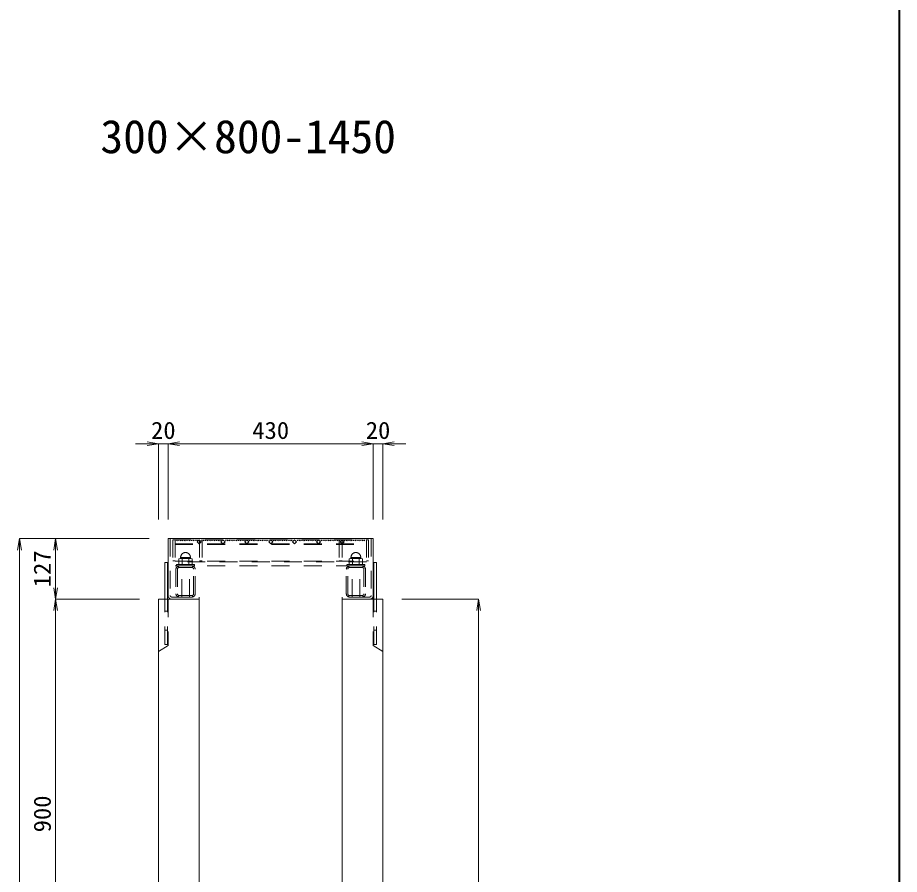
# Model space of a CAD drawing. Units: millimetres at full size; some dimension numbers follow another scale. Extents: x -734 to 58102, y 49499 to 87169.
# Drawn here: x 23827 to 25675, y 62790 to 64586 of the extents above; entities that cross this region are included whole.
import ezdxf
from ezdxf.enums import TextEntityAlignment as Align

# ---------------------------------------------------------------- set-up
doc = ezdxf.new("R2010")
doc.units = ezdxf.units.MM
doc.header["$LTSCALE"] = 50
doc.linetypes.add('USER1', pattern=[1.35, 0.75, -0.6])
doc.layers.add('0_2', color=7, linetype='Continuous')
for name, color, linetype, lineweight in [('図枠', 7, 'Continuous', 5), ('寸法線', 7, 'Continuous', 13), ('本体', 2, 'Continuous', 20), ('ｸﾞﾚｰﾁﾝｸﾞ', 7, 'USER1', 9)]:
    doc.layers.add(name, color=color, linetype=linetype, lineweight=lineweight)
doc.styles.add('ＭＳ 明朝', font='')
doc.styles.get('ＭＳ 明朝').set_extended_font_data('MS Mincho')

# ---------------------------------------------------------------- blocks, each defined once
blk = doc.blocks.new('open_arrow')
at = {"color": 0, "linetype": 'Continuous', "lineweight": -2}
blk.add_lwpolyline([(7.5, 1.25), (0, 0), (7.5, -1.25)], dxfattribs=at)

msp = doc.modelspace()

# ---------------------------------------------------------------- linework, layer by layer
at = {"layer": '図枠', "lineweight": 40}
msp.add_line((25674.73, 52257.77), (25674.73, 68877.77), dxfattribs=at)
at = {"layer": '寸法線'}
for p, q in [((24190.19, 63692.77), (24074.19, 63692.77)), ((24122.19, 63534.05), (24122.19, 63692.77)), ((24142.19, 63692.77), (24572.19, 63692.77)), ((24142.19, 63534.05), (24142.19, 63692.77)), ((24142.19, 63534.05), (24142.19, 63692.77)), ((24524.19, 63692.77), (24640.19, 63692.77)), ((24572.19, 63534.05), (24572.19, 63692.77)), ((24572.19, 63534.05), (24572.19, 63692.77)), ((24592.19, 63534.05), (24592.19, 63692.77)), ((23830.83, 61917.03), (23830.83, 63494.03)), ((24102.17, 63494.03), (23830.83, 63494.03)), ((23906.38, 63494.03), (23906.38, 63367.03)), ((24102.17, 63494.03), (23906.38, 63494.03)), ((23906.38, 63367.03), (23906.38, 62467.03)), ((24082.17, 63367.03), (23906.38, 63367.03)), ((24082.17, 63367.03), (23906.38, 63367.03)), ((24632.21, 63367.03), (24793, 63367.03)), ((24793, 63367.03), (24793, 61917.03))]:
    msp.add_line(p, q, dxfattribs=at)
at = {"layer": '本体'}
for p, q in [((24122.19, 63367.03), (24122.19, 61917.03)), ((24122.19, 63367.03), (24207.19, 63367.03)), ((24207.19, 62537.55), (24207.19, 63367.03)), ((24507.19, 62537.55), (24507.19, 63367.03)), ((24507.19, 63367.03), (24592.19, 63367.03)), ((24592.19, 61917.03), (24592.19, 63367.03))]:
    msp.add_line(p, q, dxfattribs=at)
at = {"layer": '本体', "linetype": 'USER1', "lineweight": 9}
for p, q in [((24142.2, 63367.03), (24142.2, 63270.03)), ((24572.2, 63367.03), (24572.2, 63270.03)), ((24122.2, 63257.52), (24142.2, 63270.03)), ((24592.2, 63257.52), (24572.2, 63270.03))]:
    msp.add_line(p, q, dxfattribs=at)
at = {"layer": 'ｸﾞﾚｰﾁﾝｸﾞ', "linetype": 'Continuous'}
for p, q in [((24142.19, 63494.03), (24572.19, 63494.03)), ((24142.19, 63374.66), (24142.19, 63494.03)), ((24572.19, 63367.03), (24572.19, 63494.03)), ((24141.19, 63444.02), (24135.19, 63444.02)), ((24135.19, 63367.03), (24135.19, 63444.02)), ((24141.19, 63367.03), (24141.19, 63444.02)), ((24573.19, 63444.02), (24579.19, 63444.02)), ((24573.19, 63367.03), (24573.19, 63444.02)), ((24579.19, 63367.03), (24579.19, 63444.02))]:
    msp.add_line(p, q, dxfattribs=at)
at = {"layer": 'ｸﾞﾚｰﾁﾝｸﾞ'}
for p, q in [((24146.69, 63494.03), (24146.69, 63374.53)), ((24567.69, 63494.03), (24567.69, 63374.53)), ((24152.19, 63491.53), (24152.19, 63447.53)), ((24156.69, 63491.53), (24156.69, 63447.53)), ((24156.69, 63491.53), (24156.69, 63436.53)), ((24156.69, 63483.03), (24557.69, 63483.03)), ((24156.69, 63481.53), (24557.69, 63481.53)), ((24159.89, 63491.53), (24160.79, 63489.43)), ((24160.79, 63489.43), (24161.69, 63491.53)), ((24163.69, 63491.53), (24164.59, 63489.43)), ((24164.59, 63489.43), (24165.49, 63491.53)), ((24167.49, 63491.53), (24168.39, 63489.43)), ((24168.39, 63489.43), (24169.29, 63491.53)), ((24171.29, 63491.53), (24172.19, 63489.43)), ((24172.19, 63489.43), (24173.09, 63491.53)), ((24175.09, 63491.53), (24175.99, 63489.43)), ((24175.99, 63489.43), (24176.89, 63491.53)), ((24178.89, 63491.53), (24179.79, 63489.43)), ((24179.79, 63489.43), (24180.69, 63491.53)), ((24182.69, 63491.53), (24183.59, 63489.43)), ((24183.59, 63489.43), (24184.49, 63491.53)), ((24186.49, 63491.53), (24187.39, 63489.43)), ((24187.39, 63489.43), (24188.29, 63491.53)), ((24190.29, 63491.53), (24191.19, 63489.43)), ((24191.19, 63489.43), (24192.09, 63491.53)), ((24194.09, 63491.53), (24194.99, 63489.43)), ((24194.99, 63489.43), (24195.89, 63491.53)), ((24197.89, 63491.53), (24198.79, 63489.43)), ((24198.79, 63489.43), (24199.69, 63491.53)), ((24201.69, 63491.53), (24202.59, 63489.43)), ((24202.59, 63489.43), (24203.49, 63491.53)), ((24207.19, 63491.53), (24202.95, 63487.28)), ((24202.95, 63487.28), (24207.19, 63483.04)), ((24211.43, 63487.28), (24207.19, 63491.53)), ((24207.19, 63483.04), (24211.43, 63487.28)), ((24207.19, 63483.04), (24207.69, 63483.54)), ((24207.69, 63491.53), (24207.69, 63447.53)), ((24212.19, 63491.53), (24213.09, 63489.43)), ((24213.09, 63489.43), (24213.99, 63491.53)), ((24213.69, 63491.53), (24213.69, 63447.53)), ((24215.99, 63491.53), (24216.89, 63489.43)), ((24216.89, 63489.43), (24217.79, 63491.53)), ((24219.79, 63491.53), (24220.69, 63489.43)), ((24220.69, 63489.43), (24221.59, 63491.53)), ((24223.59, 63491.53), (24224.49, 63489.43)), ((24224.49, 63489.43), (24225.39, 63491.53)), ((24227.39, 63491.53), (24228.29, 63489.43)), ((24228.29, 63489.43), (24229.19, 63491.53)), ((24231.19, 63491.53), (24232.09, 63489.43)), ((24232.09, 63489.43), (24232.99, 63491.53)), ((24234.99, 63491.53), (24235.89, 63489.43)), ((24235.89, 63489.43), (24236.79, 63491.53)), ((24238.79, 63491.53), (24239.69, 63489.43)), ((24239.69, 63489.43), (24240.59, 63491.53)), ((24242.59, 63491.53), (24243.49, 63489.43)), ((24243.49, 63489.43), (24244.39, 63491.53)), ((24246.39, 63491.53), (24247.29, 63489.43)), ((24247.29, 63489.43), (24248.19, 63491.53)), ((24250.19, 63491.53), (24251.09, 63489.43)), ((24251.09, 63489.43), (24251.99, 63491.53)), ((24257.19, 63491.53), (24252.95, 63487.28)), ((24252.95, 63487.28), (24257.19, 63483.04)), ((24261.44, 63487.28), (24257.19, 63491.53)), ((24257.19, 63483.04), (24261.44, 63487.28)), ((24262.19, 63491.53), (24263.09, 63489.43)), ((24263.09, 63489.43), (24263.99, 63491.53)), ((24265.99, 63491.53), (24266.89, 63489.43)), ((24266.89, 63489.43), (24267.79, 63491.53)), ((24269.79, 63491.53), (24270.69, 63489.43)), ((24270.69, 63489.43), (24271.59, 63491.53)), ((24273.59, 63491.53), (24274.49, 63489.43)), ((24274.49, 63489.43), (24275.39, 63491.53)), ((24277.39, 63491.53), (24278.29, 63489.43)), ((24278.29, 63489.43), (24279.19, 63491.53)), ((24281.19, 63491.53), (24282.09, 63489.43)), ((24282.09, 63489.43), (24282.99, 63491.53)), ((24284.99, 63491.53), (24285.89, 63489.43)), ((24285.89, 63489.43), (24286.79, 63491.53)), ((24288.79, 63491.53), (24289.69, 63489.43)), ((24289.69, 63489.43), (24290.59, 63491.53)), ((24292.59, 63491.53), (24293.49, 63489.43)), ((24293.49, 63489.43), (24294.39, 63491.53)), ((24296.39, 63491.53), (24297.29, 63489.43)), ((24297.29, 63489.43), (24298.19, 63491.53)), ((24300.19, 63491.53), (24301.09, 63489.43)), ((24301.09, 63489.43), (24301.99, 63491.53)), ((24307.19, 63491.53), (24302.95, 63487.28)), ((24302.95, 63487.28), (24307.19, 63483.04)), ((24311.43, 63487.28), (24307.19, 63491.53)), ((24307.19, 63483.04), (24311.43, 63487.28)), ((24312.19, 63491.53), (24313.09, 63489.43)), ((24313.09, 63489.43), (24313.99, 63491.53)), ((24315.99, 63491.53), (24316.89, 63489.43)), ((24316.89, 63489.43), (24317.79, 63491.53)), ((24319.79, 63491.53), (24320.69, 63489.43)), ((24320.69, 63489.43), (24321.59, 63491.53)), ((24323.59, 63491.53), (24324.49, 63489.43)), ((24324.49, 63489.43), (24325.39, 63491.53)), ((24327.39, 63491.53), (24328.29, 63489.43)), ((24328.29, 63489.43), (24329.19, 63491.53)), ((24331.19, 63491.53), (24332.09, 63489.43)), ((24332.09, 63489.43), (24332.99, 63491.53)), ((24334.99, 63491.53), (24335.89, 63489.43)), ((24335.89, 63489.43), (24336.79, 63491.53)), ((24338.79, 63491.53), (24339.69, 63489.43)), ((24339.69, 63489.43), (24340.59, 63491.53)), ((24342.59, 63491.53), (24343.49, 63489.43)), ((24343.49, 63489.43), (24344.39, 63491.53)), ((24346.39, 63491.53), (24347.29, 63489.43)), ((24347.29, 63489.43), (24348.19, 63491.53)), ((24350.19, 63491.53), (24351.09, 63489.43)), ((24351.09, 63489.43), (24351.99, 63491.53)), ((24357.19, 63491.53), (24352.95, 63487.28)), ((24352.95, 63487.28), (24357.19, 63483.04)), ((24357.19, 63491.53), (24361.43, 63487.28)), ((24361.43, 63487.28), (24357.19, 63483.04)), ((24363.29, 63489.43), (24362.39, 63491.53)), ((24364.19, 63491.53), (24363.29, 63489.43)), ((24367.09, 63489.43), (24366.19, 63491.53)), ((24367.99, 63491.53), (24367.09, 63489.43)), ((24370.89, 63489.43), (24369.99, 63491.53)), ((24371.79, 63491.53), (24370.89, 63489.43)), ((24374.69, 63489.43), (24373.79, 63491.53)), ((24375.59, 63491.53), (24374.69, 63489.43)), ((24378.49, 63489.43), (24377.59, 63491.53)), ((24379.39, 63491.53), (24378.49, 63489.43)), ((24382.29, 63489.43), (24381.39, 63491.53)), ((24383.19, 63491.53), (24382.29, 63489.43)), ((24386.09, 63489.43), (24385.19, 63491.53)), ((24386.99, 63491.53), (24386.09, 63489.43)), ((24389.89, 63489.43), (24388.99, 63491.53)), ((24390.79, 63491.53), (24389.89, 63489.43)), ((24393.69, 63489.43), (24392.79, 63491.53)), ((24394.59, 63491.53), (24393.69, 63489.43)), ((24397.49, 63489.43), (24396.59, 63491.53)), ((24398.39, 63491.53), (24397.49, 63489.43)), ((24401.29, 63489.43), (24400.39, 63491.53)), ((24402.19, 63491.53), (24401.29, 63489.43)), ((24402.95, 63487.28), (24407.19, 63491.53)), ((24407.19, 63483.04), (24402.95, 63487.28)), ((24407.19, 63491.53), (24411.43, 63487.28)), ((24411.43, 63487.28), (24407.19, 63483.04)), ((24413.29, 63489.43), (24412.39, 63491.53)), ((24414.19, 63491.53), (24413.29, 63489.43)), ((24417.09, 63489.43), (24416.19, 63491.53)), ((24417.99, 63491.53), (24417.09, 63489.43)), ((24420.89, 63489.43), (24419.99, 63491.53)), ((24421.79, 63491.53), (24420.89, 63489.43)), ((24424.69, 63489.43), (24423.79, 63491.53)), ((24425.59, 63491.53), (24424.69, 63489.43)), ((24428.49, 63489.43), (24427.59, 63491.53)), ((24429.39, 63491.53), (24428.49, 63489.43)), ((24432.29, 63489.43), (24431.39, 63491.53)), ((24433.19, 63491.53), (24432.29, 63489.43)), ((24436.09, 63489.43), (24435.19, 63491.53)), ((24436.99, 63491.53), (24436.09, 63489.43)), ((24439.89, 63489.43), (24438.99, 63491.53)), ((24440.79, 63491.53), (24439.89, 63489.43)), ((24443.69, 63489.43), (24442.79, 63491.53)), ((24444.59, 63491.53), (24443.69, 63489.43)), ((24447.49, 63489.43), (24446.59, 63491.53)), ((24448.39, 63491.53), (24447.49, 63489.43)), ((24451.29, 63489.43), (24450.39, 63491.53)), ((24452.19, 63491.53), (24451.29, 63489.43)), ((24452.95, 63487.28), (24457.19, 63491.53)), ((24457.19, 63483.04), (24452.95, 63487.28)), ((24457.19, 63491.53), (24461.43, 63487.28)), ((24461.43, 63487.28), (24457.19, 63483.04)), ((24463.29, 63489.43), (24462.39, 63491.53)), ((24464.19, 63491.53), (24463.29, 63489.43)), ((24467.09, 63489.43), (24466.19, 63491.53)), ((24467.99, 63491.53), (24467.09, 63489.43)), ((24470.89, 63489.43), (24469.99, 63491.53)), ((24471.79, 63491.53), (24470.89, 63489.43)), ((24474.69, 63489.43), (24473.79, 63491.53)), ((24475.59, 63491.53), (24474.69, 63489.43)), ((24478.49, 63489.43), (24477.59, 63491.53)), ((24479.39, 63491.53), (24478.49, 63489.43)), ((24482.29, 63489.43), (24481.39, 63491.53)), ((24483.19, 63491.53), (24482.29, 63489.43)), ((24486.09, 63489.43), (24485.19, 63491.53)), ((24486.99, 63491.53), (24486.09, 63489.43)), ((24489.89, 63489.43), (24488.99, 63491.53)), ((24490.79, 63491.53), (24489.89, 63489.43)), ((24493.69, 63489.43), (24492.79, 63491.53)), ((24494.59, 63491.53), (24493.69, 63489.43)), ((24497.49, 63489.43), (24496.59, 63491.53)), ((24498.39, 63491.53), (24497.49, 63489.43)), ((24501.29, 63489.43), (24500.39, 63491.53)), ((24500.69, 63491.53), (24500.69, 63447.53)), ((24502.19, 63491.53), (24501.29, 63489.43)), ((24502.95, 63487.28), (24507.19, 63491.53)), ((24507.19, 63483.04), (24502.95, 63487.28)), ((24506.69, 63491.53), (24506.69, 63447.53)), ((24507.19, 63483.04), (24506.69, 63483.54)), ((24507.19, 63491.53), (24511.44, 63487.28)), ((24511.44, 63487.28), (24507.19, 63483.04)), ((24511.79, 63489.43), (24510.89, 63491.53)), ((24512.69, 63491.53), (24511.79, 63489.43)), ((24515.59, 63489.43), (24514.69, 63491.53)), ((24516.49, 63491.53), (24515.59, 63489.43)), ((24519.39, 63489.43), (24518.49, 63491.53)), ((24520.29, 63491.53), (24519.39, 63489.43)), ((24523.19, 63489.43), (24522.29, 63491.53)), ((24524.09, 63491.53), (24523.19, 63489.43)), ((24526.99, 63489.43), (24526.09, 63491.53)), ((24527.89, 63491.53), (24526.99, 63489.43)), ((24530.79, 63489.43), (24529.89, 63491.53)), ((24531.69, 63491.53), (24530.79, 63489.43)), ((24534.59, 63489.43), (24533.69, 63491.53)), ((24535.49, 63491.53), (24534.59, 63489.43)), ((24538.39, 63489.43), (24537.49, 63491.53)), ((24539.29, 63491.53), (24538.39, 63489.43)), ((24542.19, 63489.43), (24541.29, 63491.53)), ((24543.09, 63491.53), (24542.19, 63489.43)), ((24545.99, 63489.43), (24545.09, 63491.53)), ((24546.89, 63491.53), (24545.99, 63489.43)), ((24549.79, 63489.43), (24548.89, 63491.53)), ((24550.69, 63491.53), (24549.79, 63489.43)), ((24553.59, 63489.43), (24552.69, 63491.53)), ((24554.49, 63491.53), (24553.59, 63489.43)), ((24557.69, 63491.53), (24557.69, 63447.53)), ((24557.69, 63491.53), (24557.69, 63436.53)), ((24562.19, 63491.53), (24562.19, 63447.53)), ((24152.19, 63447.53), (24156.69, 63447.53)), ((24156.69, 63446.53), (24557.69, 63446.53)), ((24557.69, 63445.03), (24156.69, 63445.03)), ((24159.69, 63439.53), (24197.69, 63439.53)), ((24159.69, 63439.53), (24178.69, 63439.53)), ((24159.69, 63436.53), (24159.69, 63439.53)), ((24164.84, 63451.33), (24168.31, 63452.53)), ((24164.84, 63439.53), (24164.84, 63451.33)), ((24178.69, 63439.53), (24164.84, 63439.53)), ((24168.31, 63454.53), (24189.08, 63454.53)), ((24168.31, 63452.53), (24168.31, 63454.53)), ((24168.31, 63452.53), (24171.77, 63451.33)), ((24189.08, 63452.53), (24168.31, 63452.53)), ((24171.77, 63451.33), (24178.69, 63452.53)), ((24171.77, 63439.53), (24171.77, 63451.33)), ((24178.69, 63439.53), (24171.77, 63439.53)), ((24178.69, 63452.53), (24185.62, 63451.33)), ((24192.54, 63439.53), (24178.69, 63439.53)), ((24185.62, 63451.33), (24189.08, 63452.53)), ((24185.62, 63451.33), (24185.62, 63439.53)), ((24189.08, 63454.53), (24189.08, 63452.53)), ((24189.08, 63452.53), (24192.54, 63451.33)), ((24192.54, 63451.33), (24192.54, 63439.53)), ((24197.69, 63439.53), (24197.69, 63436.53)), ((24207.69, 63447.53), (24213.69, 63447.53)), ((24506.69, 63447.53), (24500.69, 63447.53)), ((24554.69, 63439.53), (24516.69, 63439.53)), ((24516.69, 63439.53), (24516.69, 63436.53)), ((24525.3, 63452.53), (24521.84, 63451.33)), ((24521.84, 63451.33), (24521.84, 63439.53)), ((24521.84, 63439.53), (24535.69, 63439.53)), ((24546.08, 63454.53), (24525.3, 63454.53)), ((24525.3, 63454.53), (24525.3, 63452.53)), ((24528.76, 63451.33), (24525.3, 63452.53)), ((24525.3, 63452.53), (24546.08, 63452.53)), ((24535.69, 63452.53), (24528.76, 63451.33)), ((24528.76, 63451.33), (24528.76, 63439.53)), ((24542.61, 63451.33), (24535.69, 63452.53)), ((24535.69, 63439.53), (24549.54, 63439.53)), ((24554.69, 63439.53), (24535.69, 63439.53)), ((24535.69, 63439.53), (24542.61, 63439.53)), ((24546.08, 63452.53), (24542.61, 63451.33)), ((24542.61, 63439.53), (24542.61, 63451.33)), ((24546.08, 63452.53), (24546.08, 63454.53)), ((24549.54, 63451.33), (24546.08, 63452.53)), ((24549.54, 63439.53), (24549.54, 63451.33)), ((24554.69, 63436.53), (24554.69, 63439.53)), ((24562.19, 63447.53), (24557.69, 63447.53)), ((24156.69, 63436.53), (24557.69, 63436.53)), ((24158.69, 63430.13), (24158.69, 63377.93)), ((24197.69, 63436.53), (24159.69, 63436.53)), ((24161.89, 63430.13), (24161.89, 63377.93)), ((24164.19, 63436.46), (24164.19, 63433.2)), ((24192.29, 63436.53), (24165.09, 63436.53)), ((24192.29, 63436.53), (24165.09, 63436.53)), ((24192.29, 63433.33), (24165.09, 63433.33)), ((24170.69, 63371.53), (24170.69, 63436.53)), ((24170.69, 63436.53), (24186.69, 63436.53)), ((24186.69, 63371.53), (24186.69, 63436.53)), ((24193.19, 63436.46), (24193.19, 63433.2)), ((24195.49, 63377.93), (24195.49, 63430.13)), ((24198.69, 63377.93), (24198.69, 63430.13)), ((24515.69, 63377.93), (24515.69, 63430.13)), ((24516.69, 63436.53), (24554.69, 63436.53)), ((24518.89, 63377.93), (24518.89, 63430.13)), ((24521.19, 63436.46), (24521.19, 63433.2)), ((24522.09, 63436.53), (24549.29, 63436.53)), ((24522.09, 63436.53), (24549.29, 63436.53)), ((24522.09, 63433.33), (24549.29, 63433.33)), ((24527.69, 63371.53), (24527.69, 63436.53)), ((24543.69, 63436.53), (24527.69, 63436.53)), ((24543.69, 63371.53), (24543.69, 63436.53)), ((24550.19, 63436.46), (24550.19, 63433.2)), ((24552.49, 63430.13), (24552.49, 63377.93)), ((24555.69, 63430.13), (24555.69, 63377.93)), ((24135.19, 63272.03), (24135.19, 63367.03)), ((24141.19, 63272.03), (24141.19, 63367.03)), ((24149.69, 63371.53), (24207.19, 63371.53)), ((24164.19, 63374.86), (24164.19, 63371.59)), ((24165.09, 63374.73), (24192.29, 63374.73)), ((24165.09, 63371.53), (24192.29, 63371.53)), ((24193.19, 63374.86), (24193.19, 63371.59)), ((24207.19, 63371.53), (24207.19, 63367.03)), ((24564.69, 63371.53), (24507.19, 63371.53)), ((24507.19, 63371.53), (24507.19, 63367.03)), ((24521.19, 63374.86), (24521.19, 63371.59)), ((24549.29, 63374.73), (24522.09, 63374.73)), ((24549.29, 63371.53), (24522.09, 63371.53)), ((24550.19, 63374.86), (24550.19, 63371.59)), ((24573.19, 63272.03), (24573.19, 63367.03)), ((24579.19, 63272.03), (24579.19, 63367.03)), ((24135.19, 63342.03), (24141.19, 63342.03)), ((24573.19, 63342.03), (24579.19, 63342.03)), ((24135.19, 63302.03), (24141.19, 63302.03)), ((24573.19, 63302.03), (24579.19, 63302.03)), ((24141.19, 63272.03), (24135.19, 63272.03)), ((24573.19, 63272.03), (24579.19, 63272.03))]:
    msp.add_line(p, q, dxfattribs=at)
at = {"layer": 'ｸﾞﾚｰﾁﾝｸﾞ', "lineweight": 5}
msp.add_line((24152.19, 63491.53), (24562.19, 63491.53), dxfattribs=at)
at = {"layer": 'ｸﾞﾚｰﾁﾝｸﾞ'}
for centre, radius, start, end in [((24178.69, 63454.53), 10.25, 0, 180), ((24535.69, 63454.53), 10.25, 0, 180), ((24165.09, 63430.13), 6.4, 90, 180), ((24165.09, 63430.13), 3.2, 90, 180), ((24192.29, 63430.13), 6.4, 0, 90), ((24192.29, 63430.13), 3.2, 0, 90), ((24522.09, 63430.13), 6.4, 90, 180), ((24522.09, 63430.13), 3.2, 90, 180), ((24549.29, 63430.13), 6.4, 0, 90), ((24549.29, 63430.13), 3.2, 0, 90), ((24149.69, 63374.53), 7.5, 179.01874, 270), ((24149.69, 63374.53), 3, 180, 270), ((24165.09, 63377.93), 6.4, 180, 270), ((24165.09, 63377.93), 3.2, 180, 270), ((24192.29, 63377.93), 6.4, 270, 0), ((24192.29, 63377.93), 3.2, 270, 0), ((24522.09, 63377.93), 6.4, 180, 270), ((24522.09, 63377.93), 3.2, 180, 270), ((24549.29, 63377.93), 6.4, 270, 0), ((24549.29, 63377.93), 3.2, 270, 0), ((24564.69, 63374.53), 7.5, 270, 0), ((24564.69, 63374.53), 3, 270, 0)]:
    msp.add_arc(centre, radius, start, end, dxfattribs=at)

# ---------------------------------------------------------------- block references
at = {"layer": '寸法線', "xscale": 3.2, "yscale": 3.2}
for p, rotation in [((24122.19, 63692.77), 180), ((24572.19, 63692.77), 180), ((24572.19, 63692.77), 180), ((23830.83, 63494.03), 270), ((23906.38, 63494.03), 270), ((23906.38, 63367.03), 90), ((23906.38, 63367.03), 270), ((24793, 63367.03), 270)]:
    msp.add_blockref('open_arrow', p, dxfattribs=dict(at, rotation=rotation))
for p in [(24142.19, 63692.77), (24142.19, 63692.77), (24592.19, 63692.77)]:
    msp.add_blockref('open_arrow', p, dxfattribs=at)

# ---------------------------------------------------------------- texts
at = {"layer": '0_2', "style": 'ＭＳ 明朝'}
msp.add_text('300×800-1450', height=70.05, dxfattribs=at).set_placement((24310.07, 64336.46), align=Align.MIDDLE_CENTER)
at = {"layer": '寸法線', "style": 'ＭＳ 明朝', "width": 1.05}
for s, p in [('20', (24132.19, 63720.79)), ('430', (24357.19, 63720.79)), ('20', (24582.19, 63720.79))]:
    msp.add_text(s, height=36.03, dxfattribs=at).set_placement(p, align=Align.MIDDLE_CENTER)
for s, p in [('127', (23878.36, 63430.53)), ('900', (23878.36, 62917.03))]:
    msp.add_text(s, height=36.03, rotation=90, dxfattribs=at).set_placement(p, align=Align.MIDDLE_CENTER)

doc.saveas('drawing.dxf')
